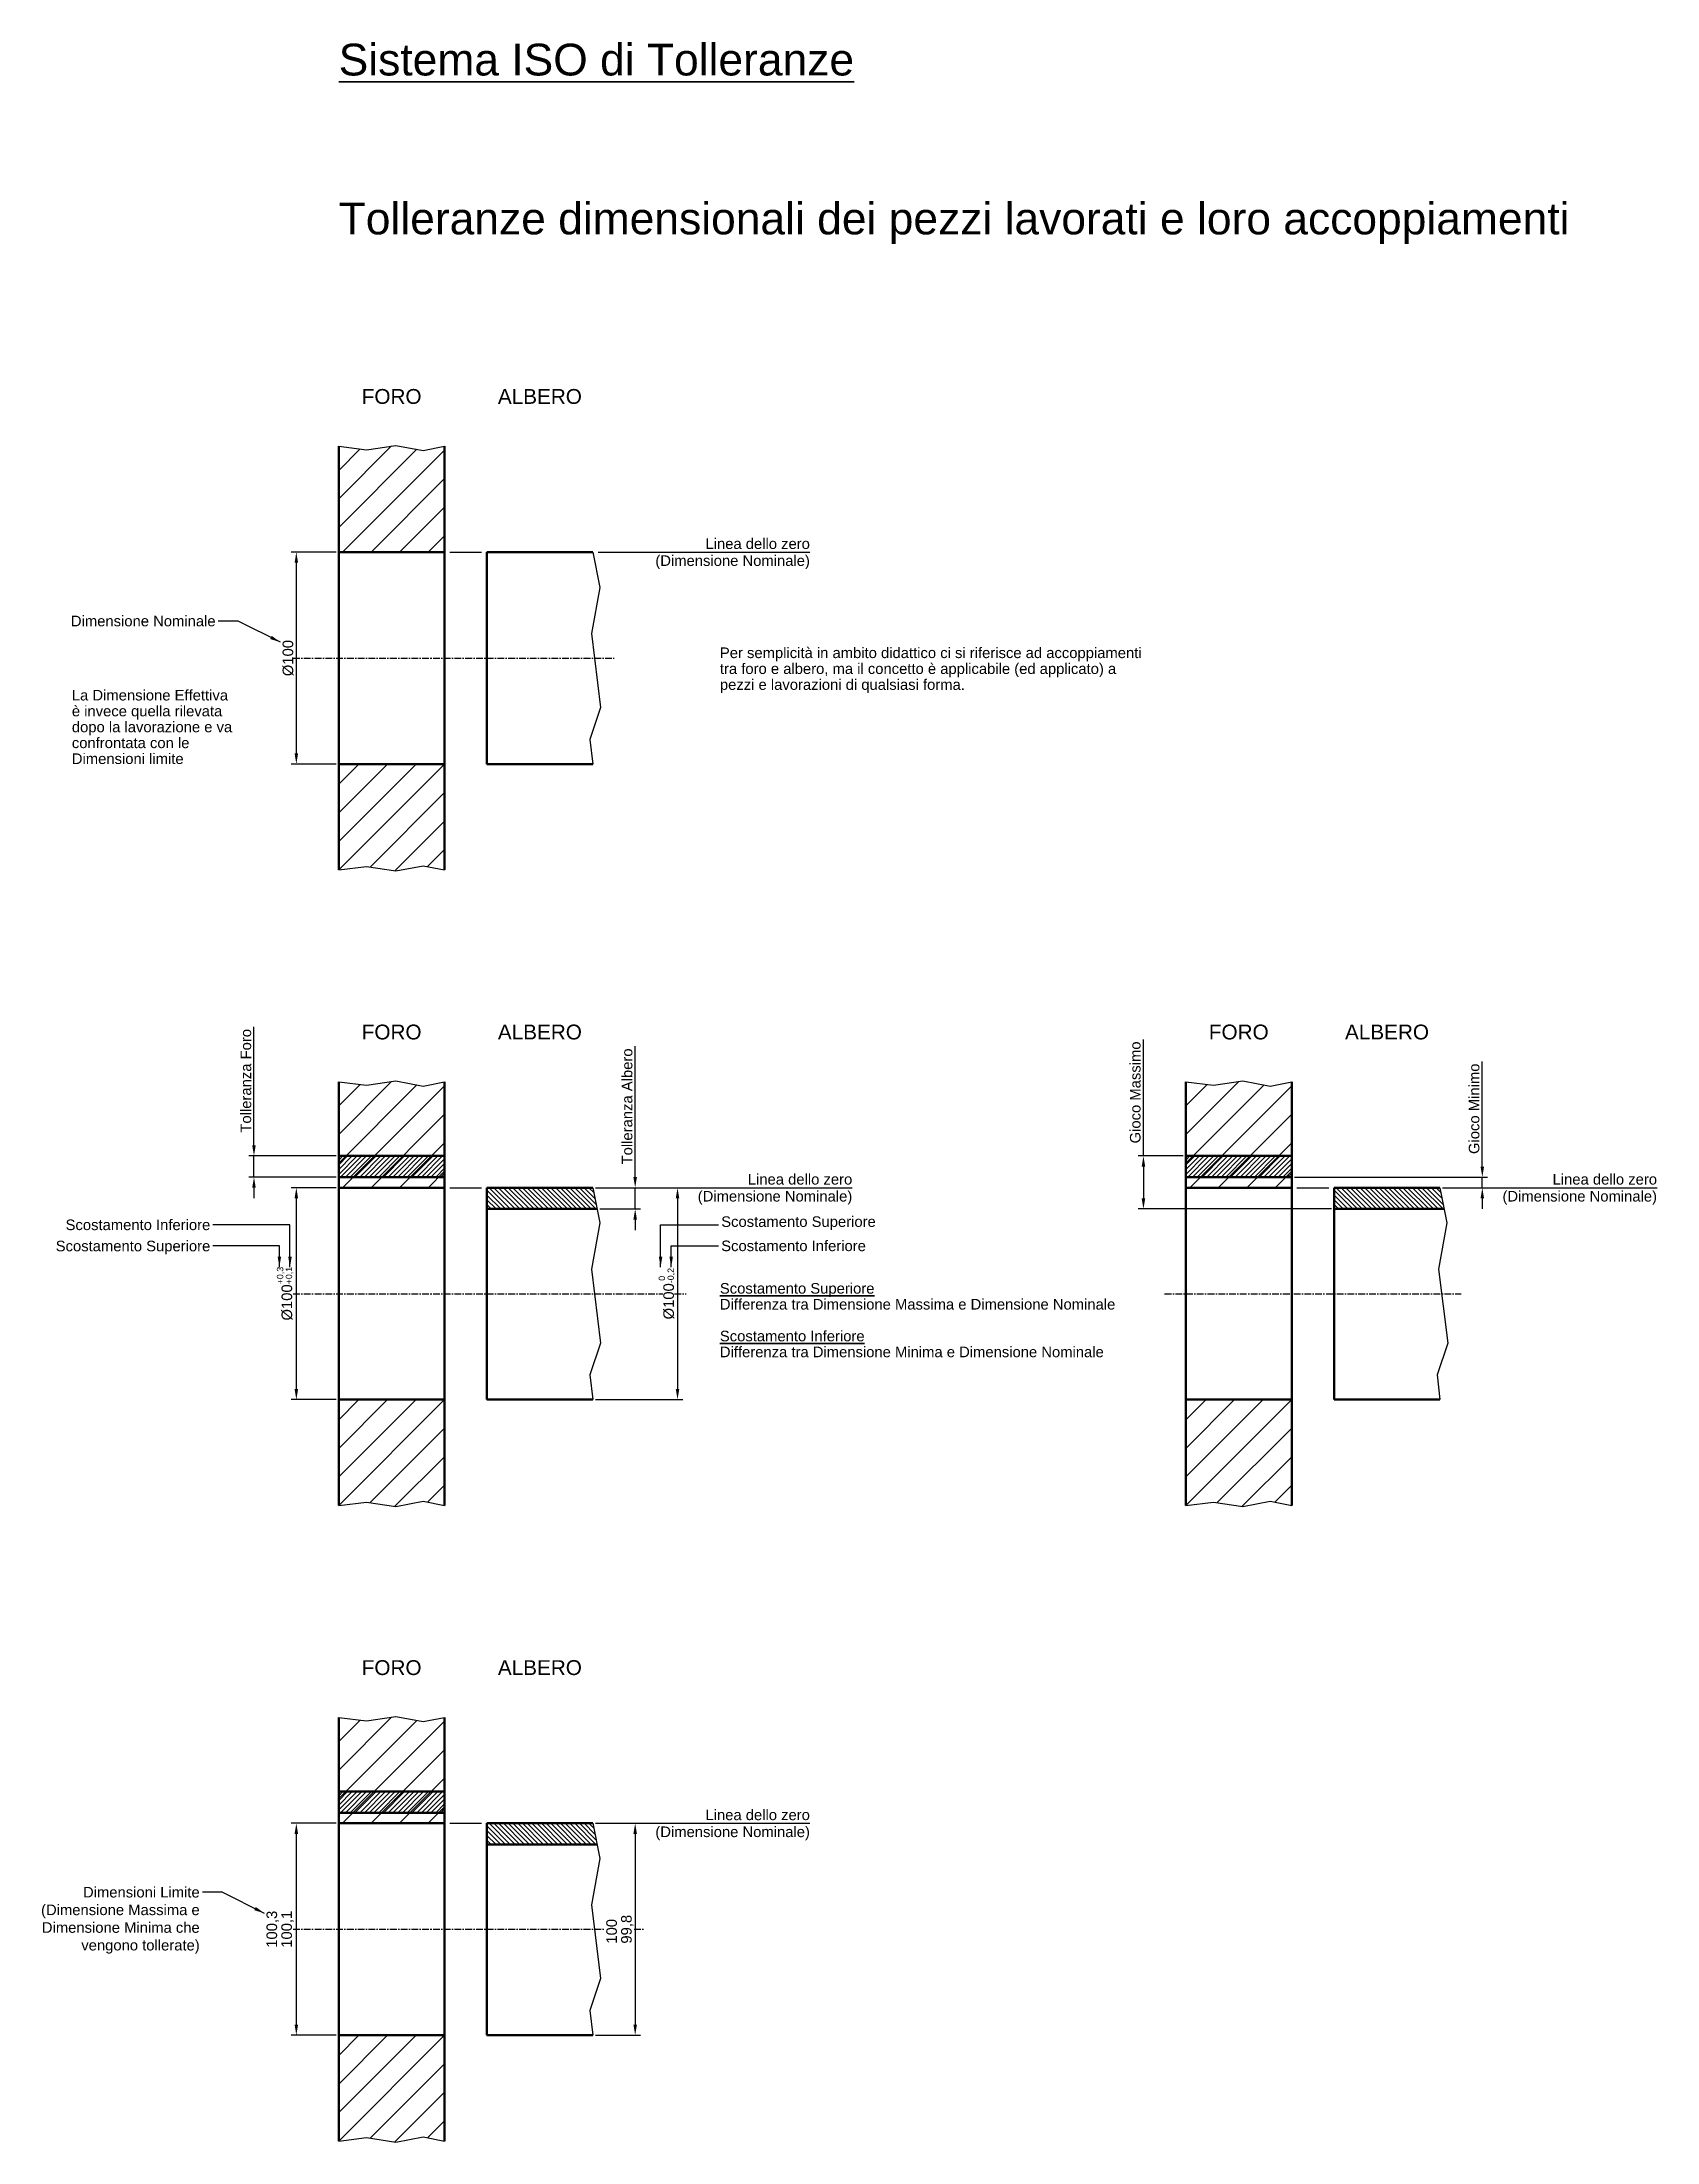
# Model space of a CAD drawing. Header units: millimetres. Extents: x 60 to 822, y -400 to 591.
import ezdxf
from ezdxf.enums import TextEntityAlignment as Align

# ---------------------------------------------------------------- set-up
doc = ezdxf.new("R2010")
doc.units = ezdxf.units.MM
doc.header["$LTSCALE"] = 0.1
doc.header["$PDSIZE"] = -5
doc.linetypes.add('CENTER', pattern=[50.8, 31.75, -6.35, 6.35, -6.35])
for name, color, linetype, lineweight in [('ASSE', 4, 'CENTER', 25), ('CONTORNO1', 7, 'Continuous', 50), ('QUOTA', 3, 'Continuous', 25), ('SOTTILE', 3, 'Continuous', 25), ('TESTO', 2, 'Continuous', 35), ('TRATTEGGIO', 1, 'Continuous', 25)]:
    doc.layers.add(name, color=color, linetype=linetype, lineweight=lineweight)
doc.styles.get("Standard").update_dxf_attribs({"font": 'arial.ttf'})
doc.dimstyles.new('ISO_1-2', dxfattribs={"dimscale": 2, "dimtxt": 2.5, "dimasz": 2.5, "dimexe": 1.25, "dimexo": 0.625, "dimtad": 1, "dimtxsty": 'Standard', "dimcen": 2.5, "dimclrt": 2, "dimadec": 0, "dimazin": 0, "dimtfac": 1, "dimtmove": 0, "dimatfit": 3, "dimfxl": 1, "dimarcsym": 0})

# ---------------------------------------------------------------- blocks, each defined once
blk = doc.blocks.new('*D0')
at = {"layer": 'Defpoints', "color": 0}
for p in [(200, 350), (180, 250), (200, 250)]:
    blk.add_point(p, dxfattribs=at)
at = {"layer": 'QUOTA', "color": 0, "lineweight": -2}
for p, q in [((198.75, 350), (177.5, 350)), ((180, 345), (180, 255)), ((198.75, 250), (177.5, 250))]:
    blk.add_line(p, q, dxfattribs=at)
at = {"layer": 'QUOTA', "color": 0}
for points in [[(180.83, 345), (179.17, 345), (180, 350)], [(179.17, 255), (180.83, 255), (180, 250)]]:
    blk.add_solid(points, dxfattribs=at)
at = {"layer": 'QUOTA', "color": 2, "insert": (176.11, 300), "char_height": 5, "attachment_point": 5, "rotation": 90}
blk.add_mtext('%%c100', dxfattribs=at)
blk = doc.blocks.new('*D1')
at = {"layer": 'Defpoints', "color": 0}
for p in [(200, 50), (180, -50), (200, -50)]:
    blk.add_point(p, dxfattribs=at)
at = {"layer": 'QUOTA', "color": 0, "lineweight": -2}
for p, q in [((198.75, 50), (177.5, 50)), ((180, 45), (180, -45)), ((198.75, -50), (177.5, -50))]:
    blk.add_line(p, q, dxfattribs=at)
at = {"layer": 'QUOTA', "color": 0}
for points in [[(180.83, 45), (179.17, 45), (180, 50)], [(179.17, -45), (180.83, -45), (180, -50)]]:
    blk.add_solid(points, dxfattribs=at)
at = {"layer": 'QUOTA', "color": 2, "insert": (174.51, 0), "char_height": 5, "attachment_point": 5, "rotation": 90}
blk.add_mtext('%%c100{\\H3.000000;\\S+0,3^ +0,1;}', dxfattribs=at)
blk = doc.blocks.new('*D2')
at = {"layer": 'Defpoints', "color": 0}
for p in [(320, 50), (320, -50), (360, -50)]:
    blk.add_point(p, dxfattribs=at)
at = {"layer": 'QUOTA', "color": 0, "lineweight": -2}
for p, q in [((321.25, 50), (362.5, 50)), ((360, 45), (360, -45)), ((321.25, -50), (362.5, -50))]:
    blk.add_line(p, q, dxfattribs=at)
at = {"layer": 'QUOTA', "color": 0}
for points in [[(360.83, 45), (359.17, 45), (360, 50)], [(359.17, -45), (360.83, -45), (360, -50)]]:
    blk.add_solid(points, dxfattribs=at)
at = {"layer": 'QUOTA', "color": 2, "insert": (354.78, 0), "char_height": 5, "attachment_point": 5, "rotation": 90}
blk.add_mtext('%%c100{\\H3.000000;\\S 0^ -0,2;}', dxfattribs=at)
blk = doc.blocks.new('*D3')
at = {"layer": 'Defpoints', "color": 0}
for p in [(200, -250), (180, -350), (200, -350)]:
    blk.add_point(p, dxfattribs=at)
at = {"layer": 'QUOTA', "color": 0, "lineweight": -2}
for p, q in [((198.75, -250), (177.5, -250)), ((180, -255), (180, -345)), ((198.75, -350), (177.5, -350))]:
    blk.add_line(p, q, dxfattribs=at)
at = {"layer": 'QUOTA', "color": 0}
for points in [[(180.83, -255), (179.17, -255), (180, -250)], [(179.17, -345), (180.83, -345), (180, -350)]]:
    blk.add_solid(points, dxfattribs=at)
at = {"layer": 'QUOTA', "color": 2, "insert": (171.91, -300), "char_height": 5, "attachment_point": 5, "rotation": 90}
blk.add_mtext('\\S100,3^ 100,1;', dxfattribs=at)
blk = doc.blocks.new('*D4')
at = {"layer": 'Defpoints', "color": 0}
for p in [(320, -250), (320, -350), (340, -350)]:
    blk.add_point(p, dxfattribs=at)
at = {"layer": 'QUOTA', "color": 0, "lineweight": -2}
for p, q in [((321.25, -250), (342.5, -250)), ((340, -255), (340, -345)), ((321.25, -350), (342.5, -350))]:
    blk.add_line(p, q, dxfattribs=at)
at = {"layer": 'QUOTA', "color": 0}
for points in [[(340.83, -255), (339.17, -255), (340, -250)], [(339.17, -345), (340.83, -345), (340, -350)]]:
    blk.add_solid(points, dxfattribs=at)
at = {"layer": 'QUOTA', "color": 2, "insert": (332.36, -300), "char_height": 5, "attachment_point": 5, "rotation": 90}
blk.add_mtext('\\S100^ 99,8;', dxfattribs=at)
blk = doc.blocks.new('*D5')
at = {"layer": 'Defpoints', "color": 0}
for p in [(600, 65), (580, 40), (670, 40)]:
    blk.add_point(p, dxfattribs=at)
at = {"layer": 'QUOTA', "color": 0, "lineweight": -2}
for p, q in [((580, 65), (580, 119.96)), ((598.75, 65), (577.5, 65)), ((580, 60), (580, 45)), ((668.75, 40), (577.5, 40))]:
    blk.add_line(p, q, dxfattribs=at)
at = {"layer": 'QUOTA', "color": 0}
for points in [[(580.83, 60), (579.17, 60), (580, 65)], [(579.17, 45), (580.83, 45), (580, 40)]]:
    blk.add_solid(points, dxfattribs=at)
at = {"layer": 'QUOTA', "color": 2, "insert": (576.16, 94.98), "char_height": 5, "attachment_point": 5, "rotation": 90}
blk.add_mtext('Gioco Massimo', dxfattribs=at)
blk = doc.blocks.new('*D6')
at = {"layer": 'Defpoints', "color": 0}
for p in [(650, 55), (720, 50), (740, 55)]:
    blk.add_point(p, dxfattribs=at)
at = {"layer": 'QUOTA', "color": 0, "lineweight": -2}
for p, q in [((740, 60), (740, 109.53)), ((651.25, 55), (742.5, 55)), ((721.25, 50), (742.5, 50)), ((740, 50), (740, 55)), ((740, 45), (740, 40))]:
    blk.add_line(p, q, dxfattribs=at)
at = {"layer": 'QUOTA', "color": 0}
for points in [[(739.17, 60), (740.83, 60), (740, 55)], [(740.83, 45), (739.17, 45), (740, 50)]]:
    blk.add_solid(points, dxfattribs=at)
at = {"layer": 'QUOTA', "color": 2, "insert": (736.16, 87.26), "char_height": 5, "attachment_point": 5, "rotation": 90}
blk.add_mtext('Gioco Minimo', dxfattribs=at)
blk = doc.blocks.new('*D7')
at = {"layer": 'Defpoints', "color": 0}
for p in [(160, 65), (200, 65), (200, 55)]:
    blk.add_point(p, dxfattribs=at)
at = {"layer": 'QUOTA', "color": 0, "lineweight": -2}
for p, q in [((160, 70), (160, 125.94)), ((198.75, 65), (157.5, 65)), ((160, 55), (160, 65)), ((198.75, 55), (157.5, 55)), ((160, 50), (160, 45))]:
    blk.add_line(p, q, dxfattribs=at)
at = {"layer": 'QUOTA', "color": 0}
for points in [[(159.17, 70), (160.83, 70), (160, 65)], [(160.83, 50), (159.17, 50), (160, 55)]]:
    blk.add_solid(points, dxfattribs=at)
at = {"layer": 'QUOTA', "color": 2, "insert": (156.21, 100.47), "char_height": 5, "attachment_point": 5, "rotation": 90}
blk.add_mtext('Tolleranza Foro', dxfattribs=at)
blk = doc.blocks.new('*D8')
at = {"layer": 'Defpoints', "color": 0}
for p in [(320, 50), (340, 50), (322, 40)]:
    blk.add_point(p, dxfattribs=at)
at = {"layer": 'QUOTA', "color": 0, "lineweight": -2}
for p, q in [((340, 55), (340, 116.77)), ((321.25, 50), (342.5, 50)), ((340, 40), (340, 50)), ((323.25, 40), (342.5, 40)), ((340, 35), (340, 30))]:
    blk.add_line(p, q, dxfattribs=at)
at = {"layer": 'QUOTA', "color": 0}
for points in [[(339.17, 55), (340.83, 55), (340, 50)], [(340.83, 35), (339.17, 35), (340, 40)]]:
    blk.add_solid(points, dxfattribs=at)
at = {"layer": 'QUOTA', "color": 2, "insert": (336.21, 88.38), "char_height": 5, "attachment_point": 5, "rotation": 90}
blk.add_mtext('Tolleranza Albero', dxfattribs=at)

msp = doc.modelspace()

# ---------------------------------------------------------------- hatches: boundary and pattern name
at = {"layer": 'TRATTEGGIO'}
h = msp.add_hatch(dxfattribs=at)
h.set_pattern_fill('ANSI31', color=256, scale=3, style=0)
h.paths.add_polyline_path([(250, 350), (250, 400), (239.881, 398.017), (227.005, 400.421), (213.098, 398.36), (200, 400), (200, 350)])
h.paths.add_polyline_path([(250, 200), (250, 250), (200, 250), (200, 200), (213.098, 201.64), (227.005, 199.579), (239.881, 201.983)])
h = msp.add_hatch(dxfattribs=at)
h.set_pattern_fill('ANSI31', color=256, scale=3, style=0)
h.set_pattern_definition([(45, (0, -300), (-6.7352, 6.7352), [])])
h.paths.add_polyline_path([(250, 50), (250, 100), (239.881, 98.017), (227.005, 100.421), (213.098, 98.36), (200, 100), (200, 50)])
h.paths.add_polyline_path([(250, -100), (250, -50), (200, -50), (200, -100), (213.098, -98.36), (227.005, -100.421), (239.881, -98.017)])
h = msp.add_hatch(dxfattribs=at)
h.set_pattern_fill('ANSI31', color=256, scale=3, style=0)
h.set_pattern_definition([(45, (400, -300), (-6.7352, 6.7352), [])])
h.paths.add_polyline_path([(650, 50), (650, 100), (639.881, 98.017), (627.005, 100.421), (613.098, 98.36), (600, 100), (600, 50)])
h.paths.add_polyline_path([(650, -100), (650, -50), (600, -50), (600, -100), (613.098, -98.36), (627.005, -100.421), (639.881, -98.017)])
h = msp.add_hatch(dxfattribs=at)
h.set_pattern_fill('ANSI31', color=256, scale=0.5, style=0)
h.paths.add_polyline_path([(250, 55), (250, 65), (200, 65), (200, 55)])
h = msp.add_hatch(dxfattribs=at)
h.set_pattern_fill('ANSI31', color=256, scale=0.5, style=0)
h.set_pattern_definition([(45, (400, 0), (-1.122532, 1.122532), [])])
h.paths.add_polyline_path([(650, 55), (650, 65), (600, 65), (600, 55)])
h = msp.add_hatch(dxfattribs=at)
h.set_pattern_fill('ANSI31', color=256, scale=0.5, angle=90, style=0)
h.paths.add_polyline_path([(322.004, 40), (320, 50), (270, 50), (270, 40)])
h = msp.add_hatch(dxfattribs=at)
h.set_pattern_fill('ANSI31', color=256, scale=0.5, angle=90, style=0)
h.set_pattern_definition([(135, (400, 0), (-1.122532, -1.122532), [])])
h.paths.add_polyline_path([(722.004, 40), (720, 50), (670, 50), (670, 40)])
h = msp.add_hatch(dxfattribs=at)
h.set_pattern_fill('ANSI31', color=256, scale=3, style=0)
h.set_pattern_definition([(45, (0, -600), (-6.7352, 6.7352), [])])
h.paths.add_polyline_path([(250, -250), (250, -200), (239.881, -201.983), (227.005, -199.579), (213.098, -201.64), (200, -200), (200, -250)])
h.paths.add_polyline_path([(250, -400), (250, -350), (200, -350), (200, -400), (213.098, -398.36), (227.005, -400.421), (239.881, -398.017)])
h = msp.add_hatch(dxfattribs=at)
h.set_pattern_fill('ANSI31', color=256, scale=0.5, style=0)
h.set_pattern_definition([(45, (0, -300), (-1.122532, 1.122532), [])])
h.paths.add_polyline_path([(250, -245), (250, -235), (200, -235), (200, -245)])
h = msp.add_hatch(dxfattribs=at)
h.set_pattern_fill('ANSI31', color=256, scale=0.5, angle=90, style=0)
h.set_pattern_definition([(135, (0, -300), (-1.122532, -1.122532), [])])
h.paths.add_polyline_path([(322.004, -260), (320, -250), (270, -250), (270, -260)])

# ---------------------------------------------------------------- linework, layer by layer
at = {"layer": 'ASSE'}
for p, q in [((178.5, 300), (330, 300)), ((178.5, 0), (353, 0)), ((358.5, 0), (364, 0)), ((590, 0), (730, 0)), ((178.5, -300), (325.5, -300)), ((339.5, -300), (344, -300))]:
    msp.add_line(p, q, dxfattribs=at)
at = {"layer": 'CONTORNO1'}
for p, q in [((200, 200), (200, 400)), ((250, 200), (250, 400)), ((200, 350), (250, 350)), ((270, 250), (270, 350)), ((270, 350), (320, 350)), ((200, 250), (250, 250)), ((270, 250), (320, 250)), ((200, -100), (200, 100)), ((250, -100), (250, 100)), ((600, -100), (600, 100)), ((650, -100), (650, 100)), ((200, 65), (250, 65)), ((600, 65), (650, 65)), ((200, 55), (250, 55)), ((200, 50), (250, 50)), ((270, 50), (320, 50)), ((270, -50), (270, 50)), ((600, 55), (650, 55)), ((600, 50), (650, 50)), ((670, 50), (720, 50)), ((670, -50), (670, 50)), ((270, 40), (322.004, 40)), ((670, 40), (722.004, 40)), ((200, -50), (250, -50)), ((270, -50), (320, -50)), ((600, -50), (650, -50)), ((670, -50), (720, -50)), ((200, -400), (200, -200)), ((250, -400), (250, -200)), ((200, -235), (250, -235)), ((200, -245), (250, -245)), ((200, -250), (250, -250)), ((270, -250), (320, -250)), ((270, -350), (270, -250)), ((270, -260), (322.004, -260)), ((200, -350), (250, -350)), ((270, -350), (320, -350))]:
    msp.add_line(p, q, dxfattribs=at)
at = {"layer": 'QUOTA'}
for p, q in [((252.5, 350), (267.5, 350)), ((322.5, 350), (422.5, 350)), ((252.5, 50), (267.5, 50)), ((362.5, 50), (442.5, 50)), ((652.5, 50), (667.5, 50)), ((742.5, 50), (822.5, 50)), ((252.5, -250), (267.5, -250)), ((342.5, -250), (422.5, -250))]:
    msp.add_line(p, q, dxfattribs=at)
at = {"layer": 'SOTTILE'}
for points in [[(200, 400), (213.098, 398.36), (227.005, 400.421), (239.881, 398.017), (250, 400)], [(320, 350), (323.332, 333.37), (319.308, 311.574), (323.668, 276.701), (318.638, 261.611), (320, 250)], [(200, 200), (213.098, 201.64), (227.005, 199.579), (239.881, 201.983), (250, 200)], [(200, 100), (213.098, 98.36), (227.005, 100.421), (239.881, 98.017), (250, 100)], [(600, 100), (613.098, 98.36), (627.005, 100.421), (639.881, 98.017), (650, 100)], [(320, 50), (323.332, 33.37), (319.308, 11.574), (323.668, -23.299), (318.638, -38.389), (320, -50)], [(720, 50), (723.332, 33.37), (719.308, 11.574), (723.668, -23.299), (718.638, -38.389), (720, -50)], [(200, -100), (213.098, -98.36), (227.005, -100.421), (239.881, -98.017), (250, -100)], [(600, -100), (613.098, -98.36), (627.005, -100.421), (639.881, -98.017), (650, -100)], [(200, -200), (213.098, -201.64), (227.005, -199.579), (239.881, -201.983), (250, -200)], [(320, -250), (323.332, -266.63), (319.308, -288.426), (323.668, -323.299), (318.638, -338.389), (320, -350)], [(200, -400), (213.098, -398.36), (227.005, -400.421), (239.881, -398.017), (250, -400)]]:
    msp.add_lwpolyline(points, dxfattribs=at)

# ---------------------------------------------------------------- texts
at = {"layer": 'QUOTA', "color": 2}
for p in [(422.5, 348.5), (442.5, 48.5), (822.5, 48.5), (422.5, -251.5)]:
    msp.add_text('(Dimensione Nominale)', height=5, dxfattribs=at).set_placement(p, align=Align.TOP_RIGHT)
for p in [(422.5, 350), (442.5, 50), (822.5, 50), (422.5, -250)]:
    msp.add_text('Linea dello zero', height=5, dxfattribs=at).set_placement(p, align=Align.BOTTOM_RIGHT)
at = {"layer": 'QUOTA', "color": 2, "char_height": 5, "width": 100}
for s, insert, attachment_point in [('{Dimensione Nominale}', (141.875, 320), 3), ('Scostamento Inferiore', (139.375, 35), 3), ('Scostamento Superiore', (380.625, 30), 7), ('Scostamento Superiore', (139.375, 25), 3), ('Scostamento Inferiore', (380.625, 20), 7), ('{Dimensioni Limite\\P(Dimensione Massima e\\PDimensione Minima che\\Pvengono tollerate)}', (134.375, -280), 3)]:
    msp.add_mtext(s, dxfattribs=dict(at, insert=insert, attachment_point=attachment_point))
at = {"layer": 'TESTO'}
for s, height, p in [('%%uSistema ISO di Tolleranze', 15, (200, 575)), ('Tolleranze dimensionali dei pezzi lavorati e loro accoppiamenti', 15, (200, 500)), ('tra foro e albero, ma il concetto è applicabile (ed applicato) a', 5, (380, 292.5)), ('Per semplicità in ambito didattico ci si riferisce ad accoppiamenti', 5, (380, 300)), ('pezzi e lavorazioni di qualsiasi forma.', 5, (380, 285)), ('è invece quella rilevata', 5, (74, 272.5)), ('La Dimensione Effettiva', 5, (74, 280)), ('dopo la lavorazione e va', 5, (74, 265)), ('confrontata con le', 5, (74, 257.5)), ('Dimensioni limite', 5, (74, 250)), ('%%uScostamento Superiore', 5, (380, 0)), ('Differenza tra Dimensione Massima e Dimensione Nominale', 5, (380, -7.5)), ('%%uScostamento Inferiore', 5, (380, -22.5)), ('Differenza tra Dimensione Minima e Dimensione Nominale', 5, (380, -30))]:
    msp.add_text(s, height=height, dxfattribs=at).set_placement(p)
for s, p in [('FORO', (225, 420)), ('ALBERO', (295, 420)), ('FORO', (225, 120)), ('ALBERO', (295, 120)), ('FORO', (625, 120)), ('ALBERO', (695, 120)), ('FORO', (225, -180)), ('ALBERO', (295, -180))]:
    msp.add_text(s, height=7, dxfattribs=at).set_placement(p, align=Align.CENTER)

# ---------------------------------------------------------------- dimensions: what is measured, and where the dimension line sits
at = {"layer": 'QUOTA'}
for base, p1, p2, text, picture, middle in [((180, 250), (200, 350), (200, 250), '%%c<>', '*D0', (176.107, 300)), ((160, 65), (200, 55), (200, 65), 'Tolleranza Foro', '*D7', (156.21, 100.472)), ((340, 50), (322.004, 40), (320, 50), 'Tolleranza Albero', '*D8', (336.21, 88.382))]:
    dim = msp.add_linear_dim(base=base, p1=p1, p2=p2, angle=90, text=text, dimstyle='ISO_1-2', dxfattribs=at)
    dim.commit()
    dim.dimension.update_dxf_attribs({"geometry": picture, "text_midpoint": middle})
dim = msp.add_linear_dim(base=(580, 40), p1=(600, 65), p2=(670, 40), angle=90, text='Gioco Massimo', dimstyle='ISO_1-2', override={"dimtol": 1, "dimlim": 0, "dimtp": 0.3, "dimtm": -0.1, "dimtfac": 0.6}, dxfattribs=at)
dim.commit()
dim.dimension.update_dxf_attribs({"geometry": '*D5', "text_midpoint": (580, 94.98), "dimtype": 160})
for base, p1, p2, text, override, picture, middle in [((740, 55), (720, 50), (650, 55), 'Gioco Minimo', {"dimtol": 1, "dimlim": 0, "dimtm": 0.2, "dimtfac": 0.6}, '*D6', (736.165, 87.265)), ((180, -50), (200, 50), (200, -50), '%%c<>', {"dimtol": 1, "dimlim": 0, "dimtp": 0.3, "dimtm": -0.1, "dimtfac": 0.6}, '*D1', (174.514, 0)), ((360, -50), (320, 50), (320, -50), '%%c<>', {"dimtol": 1, "dimlim": 0, "dimtm": 0.2, "dimtfac": 0.6}, '*D2', (354.784, 0))]:
    dim = msp.add_linear_dim(base=base, p1=p1, p2=p2, angle=90, text=text, dimstyle='ISO_1-2', override=override, dxfattribs=at)
    dim.commit()
    dim.dimension.update_dxf_attribs({"geometry": picture, "text_midpoint": middle})
for base, p1, p2, override, picture, middle in [((180, -350), (200, -250), (200, -350), {"dimtol": 0, "dimlim": 1, "dimtp": 0.3, "dimtm": -0.1, "dimtfac": 1}, '*D3', (171.912, -300)), ((340, -350), (320, -250), (320, -350), {"dimtol": 0, "dimlim": 1, "dimtm": 0.2, "dimtfac": 1}, '*D4', (332.362, -300))]:
    dim = msp.add_linear_dim(base=base, p1=p1, p2=p2, angle=90, dimstyle='ISO_1-2', override=override, dxfattribs=at)
    dim.commit()
    dim.dimension.update_dxf_attribs({"geometry": picture, "text_midpoint": middle})

# ---------------------------------------------------------------- leaders
at = {"layer": 'QUOTA', "annotation_type": 0, "has_hookline": 1}
for points, hookline_direction, text_width in [([(172.5, 307.5), (152.5, 317.5), (143.125, 317.5)], 1, 67.43), ([(177, 12.5), (177, 32.5), (140.625, 32.5)], 1, 67.66), ([(352, 12.5), (352, 32.5), (379.375, 32.5)], 0, 72.315), ([(172, 12.5), (172, 22.5), (140.625, 22.5)], 1, 72.315), ([(357, 12.5), (357, 22.5), (379.375, 22.5)], 0, 67.66), ([(165, -292.5), (145, -282.5), (135.625, -282.5)], 1, 74.135)]:
    msp.add_leader(points, dimstyle='ISO_1-2', override={"dimtad": 0}, dxfattribs=dict(at, hookline_direction=hookline_direction, text_width=text_width))

doc.saveas('drawing.dxf')
